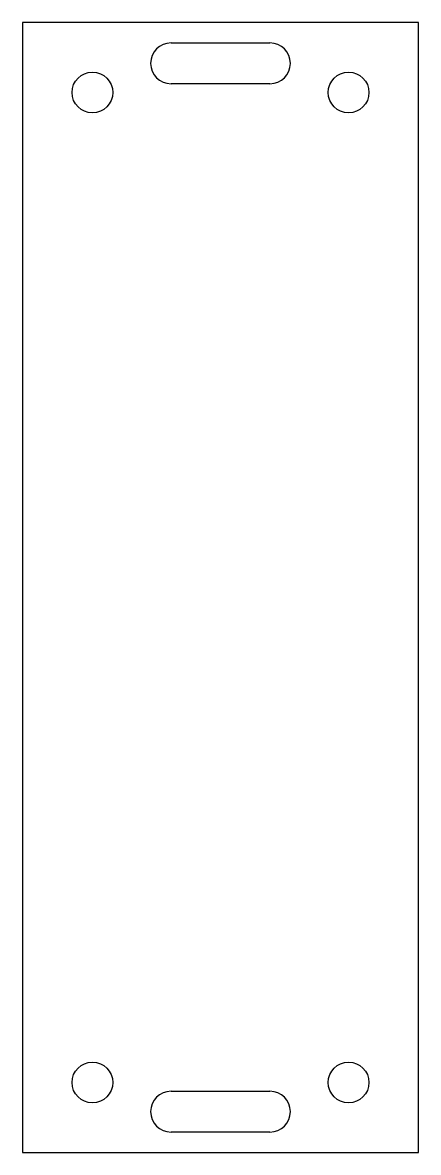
# Model space of a CAD drawing. Header units: millimetres. Extents: x 78 to 112, y 11.5 to 108.5.
import ezdxf

# ---------------------------------------------------------------- set-up
doc = ezdxf.new("R2010")
doc.units = ezdxf.units.MM

msp = doc.modelspace()

# ---------------------------------------------------------------- linework, layer by layer
for p, q in [((78, 108.5), (78, 11.5)), ((112, 108.5), (78, 108.5)), ((112, 11.5), (112, 108.5)), ((90.75, 106.75), (99.25, 106.75)), ((99.25, 103.25), (90.75, 103.25)), ((90.75, 16.75), (99.25, 16.75)), ((99.25, 13.25), (90.75, 13.25)), ((78, 11.5), (112, 11.5))]:
    msp.add_line(p, q)
for centre in [(84, 102.5), (106, 102.5), (84, 17.5), (106, 17.5)]:
    msp.add_circle(centre, 1.75)
for centre, start, end in [((90.75, 105), 90, 270), ((99.25, 105), -90, 90), ((90.75, 15), 90, 270), ((99.25, 15), -90, 90)]:
    msp.add_arc(centre, 1.75, start, end)

doc.saveas('drawing.dxf')
